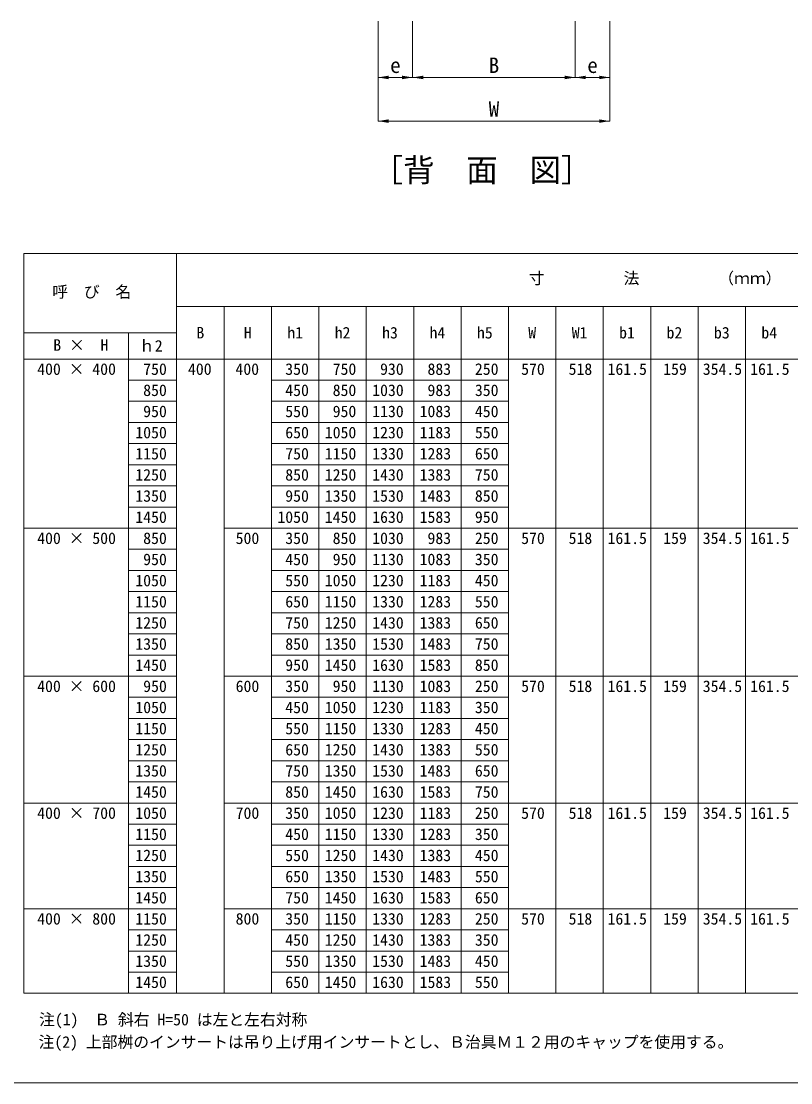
# Model space of a CAD drawing. Units: millimetres at full size; details may follow other scales. Extents: x 50430 to 75195, y 24892 to 47415.
# Drawn here: x 66977 to 68870, y 33119 to 35730 of the extents above; entities that cross this region are included whole.
import ezdxf
from ezdxf.enums import TextEntityAlignment as Align

# ---------------------------------------------------------------- set-up
doc = ezdxf.new("R2010")
doc.units = ezdxf.units.MM
doc.header["$LTSCALE"] = 30
doc.linetypes.add('DOTTED', pattern=[1.75, 0.25, -1.5])
for name, color, linetype, lineweight in [('0_2', 7, 'Continuous', 20), ('_0-0_', 7, 'Continuous', 20), ('_0-1_', 7, 'Continuous', 20), ('ADD_LINE', 7, 'DOTTED', 20), ('寸法線', 7, 'Continuous', 9), ('枠', 5, 'Continuous', 5)]:
    doc.layers.add(name, color=color, linetype=linetype, lineweight=lineweight)
doc.styles.add('ＭＳ ゴシック', font='')
doc.styles.get('ＭＳ ゴシック').set_extended_font_data('MS Gothic')

# ---------------------------------------------------------------- blocks, each defined once
blk = doc.blocks.new('filled_arrow')
at = {"color": 0, "linetype": 'Continuous', "lineweight": -2}
blk.add_solid([(7.5, 1.25), (0, 0), (7.5, -1.25)], dxfattribs=at)

msp = doc.modelspace()

# ---------------------------------------------------------------- linework, layer by layer
at = {"layer": '_0-0_'}
for p, q in [((66983.47, 35158.38), (66983.47, 33339.2)), ((67592.48, 35028.78), (67592.48, 33339.2)), ((67709.12, 35028.78), (67709.12, 33339.2)), ((67825.76, 35028.78), (67825.76, 33339.2)), ((68059, 35028.78), (68059, 33339.2)), ((68175.59, 35028.78), (68175.59, 33339.2)), ((68292.19, 35028.78), (68292.19, 34483.18)), ((67240.73, 34963.98), (67240.73, 33339.2)), ((68292.19, 34483.18), (68292.19, 34119.18)), ((68292.19, 34119.18), (68292.19, 33807.19)), ((68292.19, 33807.19), (68292.19, 33547.19)), ((68292.19, 33547.2), (68292.19, 33339.2))]:
    msp.add_line(p, q, dxfattribs=at)
at = {"layer": '_0-1_'}
for p, q in [((70216.75, 35158.38), (66983.47, 35158.38)), ((67359.2, 35158.38), (67359.2, 34483.18)), ((67359.2, 35028.78), (70216.75, 35028.78)), ((67475.84, 35028.78), (67475.84, 34483.18)), ((67942.4, 35028.78), (67942.4, 33339.2)), ((68408.83, 35028.78), (68408.83, 34483.18)), ((68525.47, 35028.78), (68525.47, 34483.18)), ((68642.11, 35028.78), (68642.11, 33339.2)), ((68758.74, 35028.78), (68758.74, 33339.2)), ((66983.47, 34963.98), (67359.2, 34963.98)), ((70216.75, 34899.18), (66983.47, 34899.18)), ((67359.2, 34847.18), (67240.73, 34847.18)), ((67592.48, 34847.18), (68175.59, 34847.18)), ((67359.2, 34795.18), (67240.73, 34795.18)), ((67592.48, 34795.18), (68175.59, 34795.18)), ((67359.2, 34743.18), (67240.73, 34743.18)), ((67592.48, 34743.18), (68175.59, 34743.18)), ((67359.2, 34691.18), (67240.73, 34691.18)), ((67592.48, 34691.18), (68175.59, 34691.18)), ((67359.2, 34639.18), (67240.73, 34639.18)), ((67592.48, 34639.18), (68175.59, 34639.18)), ((67359.2, 34587.18), (67240.73, 34587.18)), ((67592.48, 34587.18), (68175.59, 34587.18)), ((67359.2, 34535.18), (67240.73, 34535.18)), ((67592.48, 34535.18), (68175.59, 34535.18)), ((67359.2, 34483.18), (66983.47, 34483.18)), ((67359.2, 34483.18), (67359.2, 34119.18)), ((67475.84, 34483.18), (67475.84, 34119.18)), ((67475.84, 34483.18), (67592.48, 34483.18)), ((67592.48, 34483.18), (69808.51, 34483.18)), ((68408.83, 34483.18), (68408.83, 34119.18)), ((68525.47, 34483.18), (68525.47, 34119.18)), ((67359.2, 34431.18), (67240.73, 34431.18)), ((67592.48, 34431.18), (68175.59, 34431.18)), ((67359.2, 34379.18), (67240.73, 34379.18)), ((67592.48, 34379.18), (68175.59, 34379.18)), ((67359.2, 34327.18), (67240.73, 34327.18)), ((67592.48, 34327.18), (68175.59, 34327.18)), ((67359.2, 34275.18), (67240.73, 34275.18)), ((67592.48, 34275.18), (68175.59, 34275.18)), ((67359.2, 34223.18), (67240.73, 34223.18)), ((67592.48, 34223.18), (68175.59, 34223.18)), ((67359.2, 34171.18), (67240.73, 34171.18)), ((67592.48, 34171.18), (68175.59, 34171.18)), ((67359.2, 34119.18), (66983.47, 34119.18)), ((67359.2, 34119.18), (67359.2, 33807.19)), ((67475.84, 34119.18), (67475.84, 33807.19)), ((67475.84, 34119.18), (67592.48, 34119.18)), ((67592.48, 34119.18), (69808.51, 34119.18)), ((68408.83, 34119.18), (68408.83, 33807.19)), ((68525.47, 34119.18), (68525.47, 33807.19)), ((67359.2, 34067.18), (67240.73, 34067.18)), ((67592.48, 34067.18), (68175.59, 34067.18)), ((67359.2, 34015.18), (67240.73, 34015.18)), ((67592.48, 34015.18), (68175.59, 34015.18)), ((67359.2, 33963.18), (67240.73, 33963.18)), ((67592.48, 33963.18), (68175.59, 33963.18)), ((67359.2, 33911.18), (67240.73, 33911.18)), ((67592.48, 33911.18), (68175.59, 33911.18)), ((67359.2, 33859.18), (67240.73, 33859.18)), ((67592.48, 33859.18), (68175.59, 33859.18)), ((67359.2, 33807.19), (66983.47, 33807.19)), ((67359.2, 33807.19), (67359.2, 33547.19)), ((67475.84, 33807.19), (67475.84, 33547.19)), ((67475.84, 33807.19), (67592.48, 33807.19)), ((67592.48, 33807.19), (69808.51, 33807.19)), ((68408.83, 33807.19), (68408.83, 33547.19)), ((68525.47, 33807.19), (68525.47, 33547.19)), ((67359.2, 33755.19), (67240.73, 33755.19)), ((67592.48, 33755.19), (68175.59, 33755.19)), ((67359.2, 33703.19), (67240.73, 33703.19)), ((67592.48, 33703.19), (68175.59, 33703.19)), ((67359.2, 33651.19), (67240.73, 33651.19)), ((67592.48, 33651.19), (68175.59, 33651.19)), ((67359.2, 33599.19), (67240.73, 33599.19)), ((67592.48, 33599.19), (68175.59, 33599.19)), ((67359.2, 33547.2), (66983.47, 33547.2)), ((67359.2, 33547.2), (67359.2, 33339.2)), ((67475.84, 33547.2), (67475.84, 33339.2)), ((67475.84, 33547.2), (67592.48, 33547.2)), ((67592.48, 33547.2), (69808.51, 33547.2)), ((68408.83, 33547.2), (68408.83, 33339.2)), ((68525.47, 33547.2), (68525.47, 33339.2)), ((67359.2, 33495.2), (67240.73, 33495.2)), ((67592.48, 33495.2), (68175.59, 33495.2)), ((67359.2, 33443.2), (67240.73, 33443.2)), ((67592.48, 33443.2), (68175.59, 33443.2)), ((67359.2, 33391.2), (67240.73, 33391.2)), ((67592.48, 33391.2), (68175.59, 33391.2)), ((70216.75, 33339.2), (66983.47, 33339.2))]:
    msp.add_line(p, q, dxfattribs=at)
at = {"layer": 'ADD_LINE'}
msp.add_line((67118.95, 34899.18), (69983.46, 34899.18), dxfattribs=at)
at = {"layer": '寸法線'}
for p, q in [((67854.81, 35730.04), (67854.81, 35591.77)), ((67854.81, 35730.04), (67854.81, 35484.37)), ((67939.81, 35730.04), (67939.81, 35591.77)), ((67939.81, 35730.04), (67939.81, 35591.77)), ((68339.81, 35730.04), (68339.81, 35591.77)), ((68339.81, 35730.04), (68339.81, 35591.77)), ((68424.81, 35730.04), (68424.81, 35591.77)), ((68424.81, 35730.04), (68424.81, 35484.37)), ((67854.81, 35591.77), (67939.81, 35591.77)), ((67939.81, 35591.77), (68339.81, 35591.77)), ((68339.81, 35591.77), (68424.81, 35591.77)), ((67854.81, 35484.37), (68424.81, 35484.37))]:
    msp.add_line(p, q, dxfattribs=at)
at = {"layer": '枠', "lineweight": 13}
msp.add_line((65003.72, 33119.19), (73003.72, 33119.19), dxfattribs=at)

# ---------------------------------------------------------------- block references
at = {"layer": '寸法線', "xscale": 3.47, "yscale": 3.47}
for p in [(67854.81, 35591.77), (67939.81, 35591.77), (68339.81, 35591.77), (67854.81, 35484.37)]:
    msp.add_blockref('filled_arrow', p, dxfattribs=at)
at = {"layer": '寸法線', "xscale": 3.47, "yscale": 3.47, "rotation": 180}
for p in [(67939.81, 35591.77), (68339.81, 35591.77), (68424.81, 35591.77), (68424.81, 35484.37)]:
    msp.add_blockref('filled_arrow', p, dxfattribs=at)

# ---------------------------------------------------------------- texts
at = {"layer": '0_2', "style": 'ＭＳ ゴシック'}
for s, height, p in [('［背\u3000面\u3000図］', 56.96, (67838.55, 35318.25)), ('寸\u3000\u3000\u3000\u3000\u3000法\u3000\u3000\u3000\u3000\u3000（ｍｍ）', 28.48, (68225.51, 35075.14)), ('呼\u3000び\u3000名', 28.48, (67053.29, 35041.82)), ('ｈ2', 28.48, (67266.55, 34908.85)), ('400 × 400', 28.48, (67016.13, 34851.7)), (' 750', 28.48, (67257.57, 34851.7)), ('400', 28.48, (67387.12, 34851.7)), ('400', 28.48, (67503.85, 34851.7)), (' 350', 28.48, (67607.05, 34851.7)), (' 750', 28.48, (67723.69, 34851.7)), (' 930', 28.48, (67840.33, 34851.7)), (' 883', 28.48, (67956.97, 34851.7)), (' 250', 28.48, (68073.57, 34851.7)), ('570', 28.48, (68206.74, 34851.7)), ('518', 28.48, (68323.47, 34851.7)), ('161.5', 28.48, (68419.28, 34851.7)), ('159', 28.48, (68556.17, 34851.7)), ('354.5', 28.48, (68653.49, 34851.7)), ('161.5', 28.48, (68770.13, 34851.7)), (' 850', 28.48, (67257.57, 34799.71)), (' 450', 28.48, (67607.05, 34799.7)), (' 850', 28.48, (67723.69, 34799.71)), ('1030', 28.48, (67840.33, 34799.7)), (' 983', 28.48, (67956.97, 34799.7)), (' 350', 28.48, (68073.57, 34799.7)), (' 950', 28.48, (67257.57, 34747.71)), (' 550', 28.48, (67607.05, 34747.71)), (' 950', 28.48, (67723.69, 34747.71)), ('1130', 28.48, (67840.33, 34747.71)), ('1083', 28.48, (67956.97, 34747.71)), (' 450', 28.48, (68073.57, 34747.7)), ('1050', 28.48, (67257.57, 34695.71)), (' 650', 28.48, (67607.05, 34695.7)), ('1050', 28.48, (67723.69, 34695.71)), ('1230', 28.48, (67840.33, 34695.7)), ('1183', 28.48, (67956.97, 34695.7)), (' 550', 28.48, (68073.57, 34695.7)), ('1150', 28.48, (67257.57, 34643.71)), (' 750', 28.48, (67607.05, 34643.71)), ('1150', 28.48, (67723.69, 34643.71)), ('1330', 28.48, (67840.33, 34643.71)), ('1283', 28.48, (67956.97, 34643.71)), (' 650', 28.48, (68073.57, 34643.71)), ('1250', 28.48, (67257.57, 34591.71)), (' 850', 28.48, (67607.05, 34591.71)), ('1250', 28.48, (67723.69, 34591.71)), ('1430', 28.48, (67840.33, 34591.71)), ('1383', 28.48, (67956.97, 34591.71)), (' 750', 28.48, (68073.57, 34591.71)), ('1350', 28.48, (67257.57, 34539.71)), (' 950', 28.48, (67607.05, 34539.71)), ('1350', 28.48, (67723.69, 34539.71)), ('1530', 28.48, (67840.33, 34539.71)), ('1483', 28.48, (67956.97, 34539.71)), (' 850', 28.48, (68073.57, 34539.71)), ('1450', 28.48, (67257.57, 34487.71)), ('1050', 28.48, (67607.05, 34487.71)), ('1450', 28.48, (67723.69, 34487.71)), ('1630', 28.48, (67840.33, 34487.71)), ('1583', 28.48, (67956.97, 34487.71)), (' 950', 28.48, (68073.57, 34487.71)), ('400 × 500', 28.48, (67016.13, 34435.71)), (' 850', 28.48, (67257.57, 34435.71)), ('500', 28.48, (67504.37, 34435.71)), (' 350', 28.48, (67607.05, 34435.71)), (' 850', 28.48, (67723.69, 34435.71)), ('1030', 28.48, (67840.33, 34435.71)), (' 983', 28.48, (67956.97, 34435.71)), (' 250', 28.48, (68073.57, 34435.7)), ('570', 28.48, (68206.74, 34435.71)), ('518', 28.48, (68323.47, 34435.71)), ('161.5', 28.48, (68419.28, 34435.71)), ('159', 28.48, (68556.17, 34435.71)), ('354.5', 28.48, (68653.49, 34435.71)), ('161.5', 28.48, (68770.13, 34435.71)), (' 950', 28.48, (67257.57, 34383.71)), (' 450', 28.48, (67607.05, 34383.71)), (' 950', 28.48, (67723.69, 34383.71)), ('1130', 28.48, (67840.33, 34383.71)), ('1083', 28.48, (67956.97, 34383.71)), (' 350', 28.48, (68073.57, 34383.7)), ('1050', 28.48, (67257.57, 34331.71)), (' 550', 28.48, (67607.05, 34331.71)), ('1050', 28.48, (67723.69, 34331.71)), ('1230', 28.48, (67840.33, 34331.71)), ('1183', 28.48, (67956.97, 34331.71)), (' 450', 28.48, (68073.57, 34331.7)), ('1150', 28.48, (67257.57, 34279.71)), (' 650', 28.48, (67607.05, 34279.71)), ('1150', 28.48, (67723.69, 34279.71)), ('1330', 28.48, (67840.33, 34279.71)), ('1283', 28.48, (67956.97, 34279.71)), (' 550', 28.48, (68073.57, 34279.71)), ('1250', 28.48, (67257.57, 34227.71)), (' 750', 28.48, (67607.05, 34227.71)), ('1250', 28.48, (67723.69, 34227.71)), ('1430', 28.48, (67840.33, 34227.71)), ('1383', 28.48, (67956.97, 34227.71)), (' 650', 28.48, (68073.57, 34227.71)), ('1350', 28.48, (67257.57, 34175.71)), (' 850', 28.48, (67607.05, 34175.71)), ('1350', 28.48, (67723.69, 34175.71)), ('1530', 28.48, (67840.33, 34175.71)), ('1483', 28.48, (67956.97, 34175.71)), (' 750', 28.48, (68073.57, 34175.71)), ('1450', 28.48, (67257.57, 34123.71)), (' 950', 28.48, (67607.05, 34123.71)), ('1450', 28.48, (67723.69, 34123.71)), ('1630', 28.48, (67840.33, 34123.71)), ('1583', 28.48, (67956.97, 34123.71)), (' 850', 28.48, (68073.57, 34123.71)), ('400 × 600', 28.48, (67016.13, 34071.71)), (' 950', 28.48, (67257.57, 34071.71)), ('600', 28.48, (67504.37, 34071.71)), (' 350', 28.48, (67607.05, 34071.71)), (' 950', 28.48, (67723.69, 34071.71)), ('1130', 28.48, (67840.33, 34071.71)), ('1083', 28.48, (67956.97, 34071.71)), (' 250', 28.48, (68073.57, 34071.7)), ('570', 28.48, (68206.74, 34071.71)), ('518', 28.48, (68323.47, 34071.71)), ('161.5', 28.48, (68419.28, 34071.71)), ('159', 28.48, (68556.17, 34071.71)), ('354.5', 28.48, (68653.49, 34071.71)), ('161.5', 28.48, (68770.13, 34071.71)), ('1050', 28.48, (67257.57, 34019.71)), (' 450', 28.48, (67607.05, 34019.71)), ('1050', 28.48, (67723.69, 34019.71)), ('1230', 28.48, (67840.33, 34019.71)), ('1183', 28.48, (67956.97, 34019.71)), (' 350', 28.48, (68073.57, 34019.7)), ('1150', 28.48, (67257.57, 33967.71)), (' 550', 28.48, (67607.05, 33967.71)), ('1150', 28.48, (67723.69, 33967.71)), ('1330', 28.48, (67840.33, 33967.71)), ('1283', 28.48, (67956.97, 33967.71)), (' 450', 28.48, (68073.57, 33967.7)), ('1250', 28.48, (67257.57, 33915.71)), (' 650', 28.48, (67607.05, 33915.71)), ('1250', 28.48, (67723.69, 33915.71)), ('1430', 28.48, (67840.33, 33915.71)), ('1383', 28.48, (67956.97, 33915.71)), (' 550', 28.48, (68073.57, 33915.7)), ('1350', 28.48, (67257.57, 33863.71)), (' 750', 28.48, (67607.05, 33863.71)), ('1350', 28.48, (67723.69, 33863.71)), ('1530', 28.48, (67840.33, 33863.71)), ('1483', 28.48, (67956.97, 33863.71)), (' 650', 28.48, (68073.57, 33863.7)), ('1450', 28.48, (67257.57, 33811.71)), (' 850', 28.48, (67607.05, 33811.71)), ('1450', 28.48, (67723.69, 33811.71)), ('1630', 28.48, (67840.33, 33811.71)), ('1583', 28.48, (67956.97, 33811.71)), (' 750', 28.48, (68073.57, 33811.7)), ('400 × 700', 28.48, (67016.13, 33759.71)), ('1050', 28.48, (67257.57, 33759.72)), ('700', 28.48, (67504.37, 33759.71)), (' 350', 28.48, (67607.05, 33759.72)), ('1050', 28.48, (67723.69, 33759.72)), ('1230', 28.48, (67840.33, 33759.71)), ('1183', 28.48, (67956.97, 33759.72)), (' 250', 28.48, (68073.57, 33759.7)), ('570', 28.48, (68206.74, 33759.72)), ('518', 28.48, (68323.47, 33759.72)), ('161.5', 28.48, (68419.28, 33759.72)), ('159', 28.48, (68556.17, 33759.72)), ('354.5', 28.48, (68653.49, 33759.72)), ('161.5', 28.48, (68770.13, 33759.72)), ('1150', 28.48, (67257.57, 33707.72)), (' 450', 28.48, (67607.05, 33707.72)), ('1150', 28.48, (67723.69, 33707.72)), ('1330', 28.48, (67840.33, 33707.72)), ('1283', 28.48, (67956.97, 33707.72)), (' 350', 28.48, (68073.57, 33707.7)), ('1250', 28.48, (67257.57, 33655.72)), (' 550', 28.48, (67607.05, 33655.72)), ('1250', 28.48, (67723.69, 33655.72)), ('1430', 28.48, (67840.33, 33655.72)), ('1383', 28.48, (67956.97, 33655.72)), (' 450', 28.48, (68073.57, 33655.7)), ('1350', 28.48, (67257.57, 33603.72)), (' 650', 28.48, (67607.05, 33603.72)), ('1350', 28.48, (67723.69, 33603.72)), ('1530', 28.48, (67840.33, 33603.72)), ('1483', 28.48, (67956.97, 33603.72)), (' 550', 28.48, (68073.57, 33603.7)), ('1450', 28.48, (67257.57, 33551.72)), (' 750', 28.48, (67607.05, 33551.72)), ('1450', 28.48, (67723.69, 33551.72)), ('1630', 28.48, (67840.33, 33551.72)), ('1583', 28.48, (67956.97, 33551.72)), (' 650', 28.48, (68073.57, 33551.7)), ('400 × 800', 28.48, (67016.13, 33499.72)), ('1150', 28.48, (67257.57, 33499.73)), ('800', 28.48, (67504.37, 33499.72)), (' 350', 28.48, (67607.05, 33499.73)), ('1150', 28.48, (67723.69, 33499.73)), ('1330', 28.48, (67840.33, 33499.72)), ('1283', 28.48, (67956.97, 33499.73)), (' 250', 28.48, (68073.57, 33499.7)), ('570', 28.48, (68206.74, 33499.73)), ('518', 28.48, (68323.47, 33499.73)), ('161.5', 28.48, (68419.28, 33499.73)), ('159', 28.48, (68556.17, 33499.73)), ('354.5', 28.48, (68653.49, 33499.73)), ('161.5', 28.48, (68770.13, 33499.73)), ('1250', 28.48, (67257.57, 33447.73)), (' 450', 28.48, (67607.05, 33447.73)), ('1250', 28.48, (67723.69, 33447.73)), ('1430', 28.48, (67840.33, 33447.72)), ('1383', 28.48, (67956.97, 33447.73)), (' 350', 28.48, (68073.57, 33447.7)), ('1350', 28.48, (67257.57, 33395.73)), (' 550', 28.48, (67607.05, 33395.73)), ('1350', 28.48, (67723.69, 33395.73)), ('1530', 28.48, (67840.33, 33395.73)), ('1483', 28.48, (67956.97, 33395.73)), (' 450', 28.48, (68073.57, 33395.7)), ('1450', 28.48, (67257.57, 33343.73)), (' 650', 28.48, (67607.05, 33343.73)), ('1450', 28.48, (67723.69, 33343.73)), ('1630', 28.48, (67840.33, 33343.72)), ('1583', 28.48, (67956.97, 33343.73)), (' 550', 28.48, (68073.57, 33343.7)), ('注(1)\u3000Ｂ 斜右 H=50 は左と左右対称', 28.48, (67020.74, 33251.84)), ('注(2) 上部桝のインサートは吊り上げ用インサートとし、Ｂ治具Ｍ１２用のキャップを使用する。', 28.48, (67019.67, 33196.67))]:
    msp.add_text(s, height=height, dxfattribs=at).set_placement(p, align=Align.BOTTOM_LEFT)
for s, p in [('B', (67417.52, 34963.98)), ('H', (67534.16, 34963.98)), ('h1', (67650.8, 34963.98)), ('h2', (67767.44, 34963.98)), ('h3', (67884.08, 34963.98)), ('h4', (68000.7, 34963.98)), ('h5', (68117.29, 34963.98)), ('W', (68233.89, 34963.98)), ('W1', (68350.51, 34963.98)), ('b1', (68467.15, 34963.98)), ('b2', (68583.79, 34963.98)), ('b3', (68700.42, 34963.98)), ('b4', (68817.07, 34963.98))]:
    msp.add_text(s, height=28.48, dxfattribs=at).set_placement(p, align=Align.MIDDLE_CENTER)
msp.add_text(' B ×  H', height=28.48, dxfattribs=at).set_placement((67113.86, 34910.91), align=Align.BOTTOM_CENTER)
at = {"layer": '寸法線', "style": 'ＭＳ ゴシック'}
for s, p in [('B', (68139.81, 35621.77)), ('e', (67897.31, 35621.77)), ('e', (68382.31, 35621.77)), ('W', (68139.81, 35514.37))]:
    msp.add_text(s, height=37.98, dxfattribs=at).set_placement(p, align=Align.MIDDLE_CENTER)

doc.saveas('drawing.dxf')
